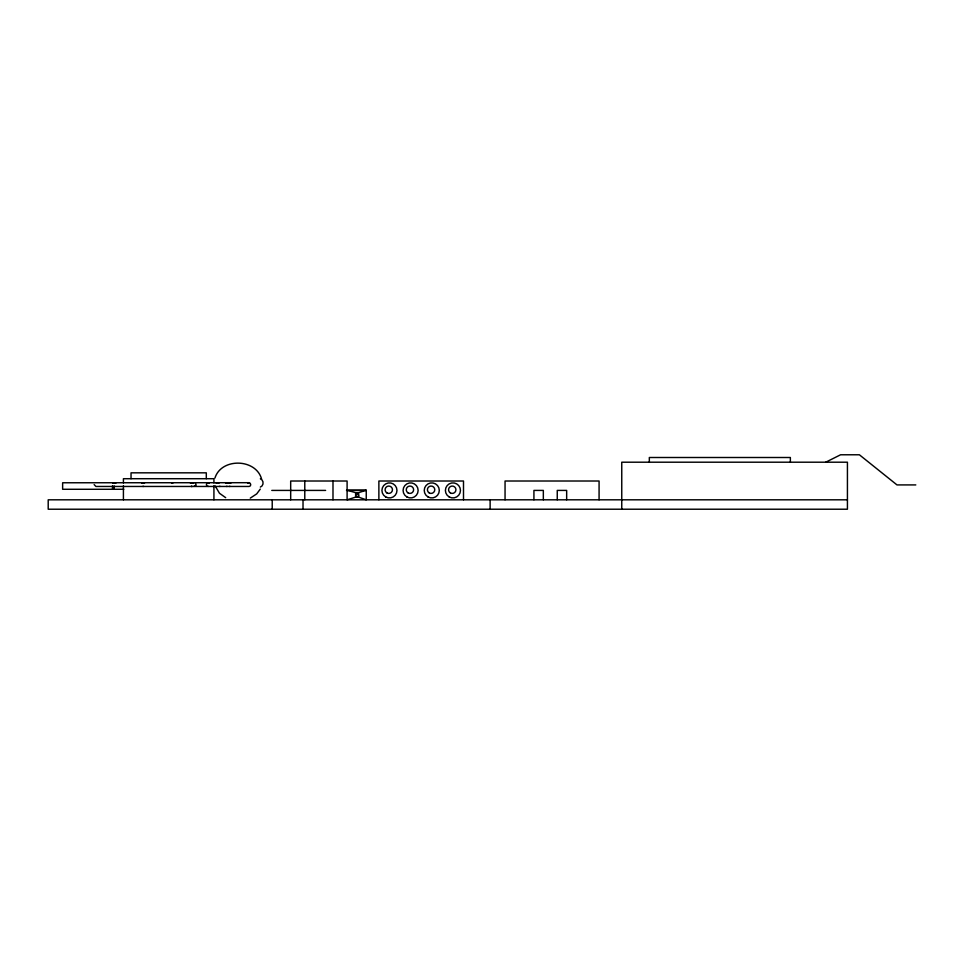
<?xml version="1.0" encoding="UTF-8"?>
<svg xmlns="http://www.w3.org/2000/svg" width="964" height="964" viewBox="0 0 964 964"><rect width="100%" height="100%" fill="white"/><g stroke="black" fill="none" stroke-linecap="round" stroke-linejoin="round"><path stroke-width="1.45" d="M214.948 478.036C221.298 457.635 255.785 458.43 261.545 478.903M260.28 489.097L256.689 493.893L250.266 498.135M190.715 483.253L192.836 483.253M113.162 483.253L115.535 483.253M218.515 483.253L219.274 482.771M247.905 483.253C250.266 480.952 252.219 486.326 249.098 486.459L95.918 486.459L94.135 484.579M228.432 483.253L230.818 483.253M225.6 483.253L227.998 483.253M141.949 483.253L144.48 483.253M171.58 482.952L172.773 483.253M825.75 462.202L840.584 454.779L859.382 454.779L896.99 484.916L915.8 484.916M366.248 490.242L347.1 490.242L355.632 492.652L358.584 492.652L366.248 490.242L366.248 499.81L358.584 497.135L355.632 497.135L347.1 499.81L347.1 481.012L290.682 481.012L290.682 499.81M220.141 486.398L219.274 486.398M227.239 486.398L226.359 486.398M230.059 486.398L229.191 486.398M208.477 486.398C204.886 487.109 206.477 480.747 209.272 483.253M143.672 486.398L142.756 486.398M249.098 482.699L62.636 482.771L62.636 489.278L123.802 489.278M271.776 490.411L325.615 490.411M346.498 490.411L365.898 490.411M847.428 499.81L48.2 499.81L48.2 509.221L847.428 509.221L847.428 462.202L621.756 462.202L621.756 509.221M193.933 486.398L196.126 485.073L195.294 482.952M215.743 482.699L216.936 483.253M113.909 486.398L114.788 486.398A1.88 1.88 0 0 1 113.86 486.398L113.909 489.278M191.39 486.398L192.161 486.398A1.88 1.88 0 0 1 191.294 486.398M225.684 497.677L219.479 493.267L215.249 486.073M790.36 462.202L790.36 457.502L649.326 457.502L649.326 462.202M599.078 499.81L599.078 481.012L505.052 481.012L505.052 499.81M566.663 499.81L566.663 490.411L557.252 490.411L557.252 499.81M543.335 499.81L543.335 490.411L533.923 490.411L533.923 499.81M490.122 499.81L490.122 509.221M463.503 499.81L463.503 481.012L378.876 481.012L378.876 499.81M358.584 492.652L358.584 497.135M355.632 492.652L355.632 497.135M332.99 481.012L332.99 499.81M304.781 481.012L304.781 499.81M303.021 499.81L303.021 509.221M272.222 499.81L272.222 509.221M213.924 482.928L213.924 478.71L123.416 478.71L123.416 482.928M213.924 485.736L213.924 499.81M206.308 478.71L206.308 472.83L131.032 472.83L131.032 478.71M123.416 485.736L123.416 499.81M112.523 485.76L112.523 489.278M113.017 483.253A1.88 1.88 0 0 1 115.68 483.253M190.45 483.253A1.88 1.88 0 0 1 193.101 483.253M260.352 478.807A4.278 3.699 -90 0 1 260.352 487.073M385.696 496.93A7.519 7.519 0 0 0 396.975 490.411A7.519 7.519 0 0 0 385.696 483.892A7.519 7.519 0 0 0 385.696 496.93M406.856 496.93A7.519 7.519 0 0 0 418.135 490.411A7.519 7.519 0 0 0 406.856 483.892A7.519 7.519 0 0 0 406.856 496.93M428.004 496.93A7.519 7.519 0 0 0 439.295 490.411A7.519 7.519 0 0 0 428.004 483.892A7.519 7.519 0 0 0 428.004 496.93M449.164 496.93A7.519 7.519 0 0 0 460.455 490.411A7.519 7.519 0 0 0 449.164 483.892A7.519 7.519 0 0 0 449.164 496.93M386.938 492.929A3.687 3.687 0 0 0 392.469 489.736A3.687 3.687 0 0 0 386.938 486.543A3.687 3.687 0 0 0 386.938 492.929M408.097 492.929A3.687 3.687 0 0 0 413.628 489.736A3.687 3.687 0 0 0 408.097 486.543A3.687 3.687 0 0 0 408.097 492.929M429.245 492.929A3.687 3.687 0 0 0 434.776 489.736A3.687 3.687 0 0 0 429.245 486.543A3.687 3.687 0 0 0 429.245 492.929M450.405 492.929A3.687 3.687 0 0 0 455.936 489.736A3.687 3.687 0 0 0 450.405 486.543A3.687 3.687 0 0 0 450.405 492.929M356.427 496.617A1.434 1.434 0 0 0 358.584 495.376A1.434 1.434 0 0 0 356.427 494.122A1.434 1.434 0 0 0 356.427 496.617"/></g></svg>
